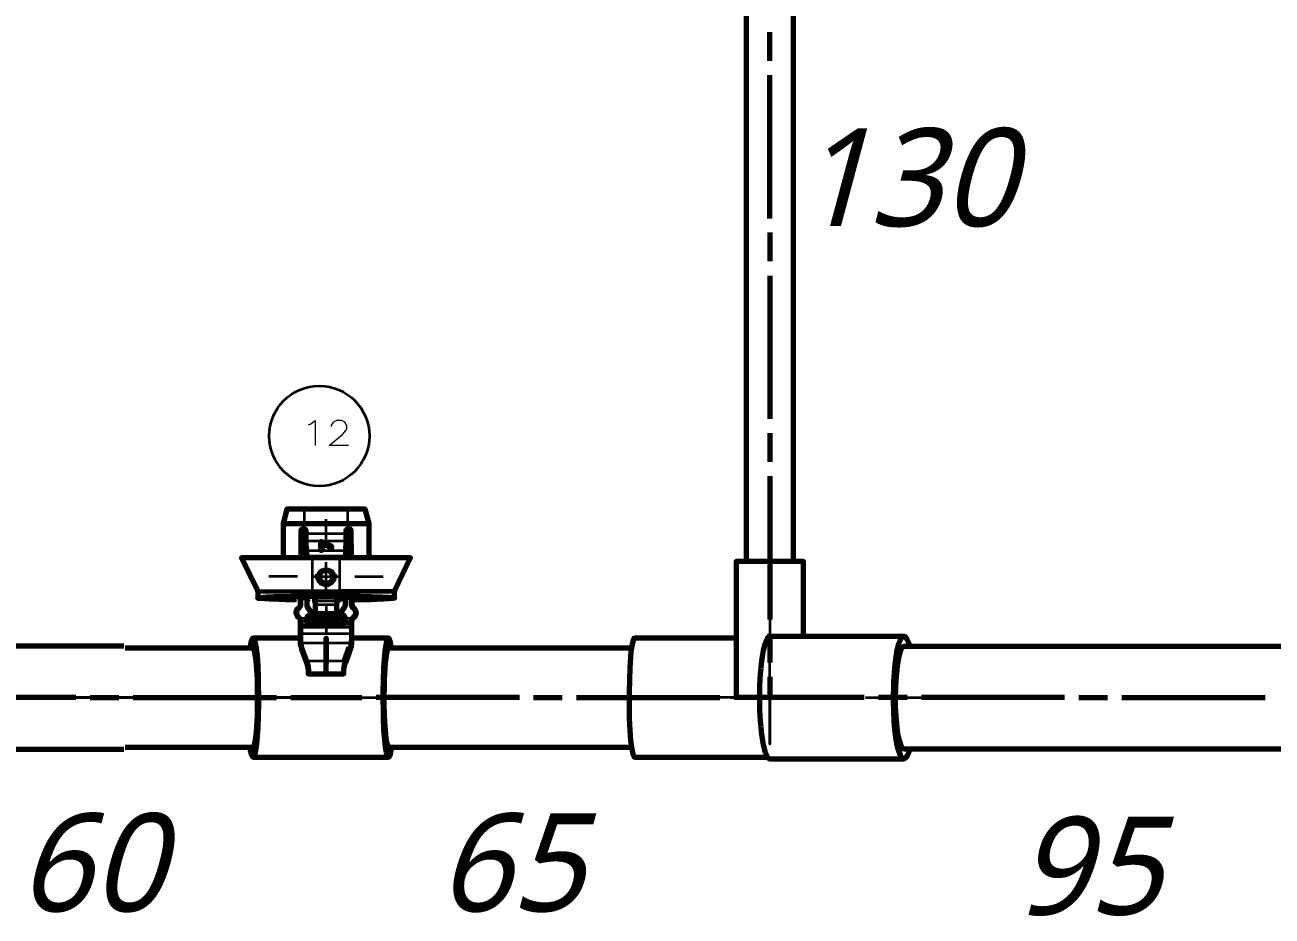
# Model space of a CAD drawing. Header units: millimetres. Extents: x 0 to 174, y 0 to 33.
# Drawn here: x 41.042 to 44.47, y 8.319 to 10.768 of the extents above; entities that cross this region are included whole.
import ezdxf

# ---------------------------------------------------------------- set-up
doc = ezdxf.new("R2010")
doc.units = ezdxf.units.MM
doc.layers.add('PDF_Geomertry', color=7, linetype='Continuous', true_color=0x405f80)
doc.layers.add('PDF_Text', color=7, linetype='Continuous')
doc.styles.add('PDF Lucida Handwriting Italic', font='')
doc.styles.get('PDF Lucida Handwriting Italic').set_extended_font_data('Lucida Handwriting', italic=True)

# ---------------------------------------------------------------- blocks, each defined once
blk = doc.blocks.new('SYM_12_042')
at = {"layer": 'PDF_Geomertry', "lineweight": 70}
for points in [[(0.1181, 0.0894), (0.1181, 0.184), (0.1076, 0.2233), (0.0591, 0.2233), (-0.0591, 0.2233), (-0.1076, 0.2233), (-0.1181, 0.184), (-0.1181, 0.0894)], [(-0.1181, 0.184), (-0.0591, 0.184), (0.0591, 0.184), (0.1181, 0.184)], [(-0.0687, 0.0894), (-0.0685, 0.1653), (-0.0678, 0.1675), (-0.0662, 0.1689), (-0.0647, 0.1693), (-0.062, 0.1693), (-0.0595, 0.1693), (-0.0591, 0.1693), (-0.0577, 0.1689), (-0.0566, 0.1679), (-0.0558, 0.1668), (-0.0555, 0.1653), (-0.0555, 0.1553), (-0.0555, 0.1451), (-0.0552, 0.1357), (-0.0544, 0.109), (-0.0542, 0.1019), (-0.0541, 0.0943), (-0.0541, 0.091), (0.0541, 0.091), (0.0541, 0.0943), (0.0542, 0.1019), (0.0544, 0.109), (0.0552, 0.1357), (0.0555, 0.1451), (0.0555, 0.1553), (0.0555, 0.1653), (0.0566, 0.1679), (0.0577, 0.1689), (0.0591, 0.1693), (0.0595, 0.1693), (0.062, 0.1693), (0.0647, 0.1693), (0.0669, 0.1686), (0.0683, 0.1668), (0.0685, 0.1653), (0.0687, 0.0894)], [(-0.0566, 0.0894), (-0.0566, 0.1643), (-0.0569, 0.1658), (-0.0573, 0.1664), (-0.0577, 0.1671), (-0.0584, 0.1675), (-0.059, 0.1679), (-0.0605, 0.1682), (-0.0635, 0.1682), (-0.0644, 0.1682), (-0.0651, 0.1679), (-0.0658, 0.1675), (-0.0663, 0.1671), (-0.0669, 0.1664), (-0.0674, 0.165), (-0.0676, 0.1643), (-0.0676, 0.0894)], [(0.0676, 0.0894), (0.0676, 0.1643), (0.0672, 0.1658), (0.0669, 0.1664), (0.0663, 0.1671), (0.0658, 0.1675), (0.0651, 0.1679), (0.0635, 0.1682), (0.0605, 0.1682), (0.0598, 0.1682), (0.059, 0.1679), (0.0584, 0.1675), (0.0577, 0.1671), (0.0573, 0.1664), (0.0567, 0.165), (0.0566, 0.1643), (0.0566, 0.0894)], [(-0.0148, 0.1335), (-0.0149, 0.1336), (-0.0155, 0.1107)], [(-0.0153, 0.1108), (-0.0155, 0.1107), (-0.0109, 0.1107)], [(-0.0116, 0.1335), (-0.0148, 0.1335), (-0.0153, 0.1108), (-0.011, 0.1108)], [(0.0151, 0.1214), (-0.0116, 0.1335), (-0.0116, 0.1336), (-0.0149, 0.1336)], [(0.0152, 0.1214), (-0.0116, 0.1336)], [(0.0153, 0.1167), (-0.0115, 0.1294), (-0.0115, 0.1296), (0.0152, 0.1168), (0.0153, 0.1167), (0.0152, 0.1214), (0.0151, 0.1214), (0.0152, 0.1168)], [(-0.0115, 0.1294), (-0.0109, 0.1107), (-0.011, 0.1108), (-0.0115, 0.1296)], [(0.1878, -0.0207), (0.1878, -0.0046), (0.1888, -0.0003), (0.2322, 0.0894), (0.0378, 0.0894), (-0.0378, 0.0894), (-0.232, 0.0894), (-0.1888, -0.0003), (-0.1878, -0.0046), (-0.1878, -0.0207)], [(-0.0541, 0.091), (-0.0545, 0.0894)], [(0.0547, 0.0894), (0.0541, 0.091)], [(-0.0231, 0.0447), (-0.0231, 0.0351), (-0.0192, 0.0263), (-0.0122, 0.0197), (-0.003, 0.0165), (0.0066, 0.0174), (0.0151, 0.0218), (0.021, 0.0293), (0.0235, 0.0386), (0.0231, 0.0447)], [(-0.0842, -0.0257), (-0.1103, -0.0253), (-0.168, -0.0232), (-0.1853, -0.0217), (-0.1874, -0.021), (-0.1877, -0.0208), (-0.1878, -0.0207), (-0.1878, -0.0207), (-0.1878, -0.0207), (-0.1878, -0.0206), (-0.1877, -0.0206), (-0.1877, -0.0204), (-0.1874, -0.0203), (-0.1863, -0.02), (-0.1717, -0.0183), (-0.1428, -0.0169), (-0.0947, -0.0158), (-0.0378, -0.0154), (0.0378, -0.0154), (0.1116, -0.0161), (0.1685, -0.0181), (0.1853, -0.0197), (0.1876, -0.0203), (0.1877, -0.0206), (0.1878, -0.0206), (0.1878, -0.0207), (0.1878, -0.0207), (0.1878, -0.0207), (0.1877, -0.0208), (0.1877, -0.0208), (0.1874, -0.021), (0.1824, -0.0221), (0.1656, -0.0233), (0.1273, -0.0249), (0.076, -0.0257)], [(-0.0815, -0.0253), (-0.148, -0.0236), (-0.1716, -0.0218), (-0.1749, -0.0211), (-0.1756, -0.0208), (-0.1756, -0.0208), (-0.1756, -0.0207), (-0.1756, -0.0207), (-0.1756, -0.0207), (-0.1756, -0.0206), (-0.1756, -0.0206), (-0.1755, -0.0204), (-0.1751, -0.0203), (-0.1634, -0.0186), (-0.1376, -0.0174), (-0.092, -0.0162), (-0.0378, -0.0158), (-0.0922, -0.0162), (-0.1376, -0.0174), (-0.1634, -0.0186), (-0.1751, -0.0203), (-0.1755, -0.0204), (-0.1756, -0.0206), (-0.1756, -0.0206), (-0.1756, -0.0207), (-0.1756, -0.0207), (-0.1756, -0.0207), (-0.1756, -0.0208), (-0.1753, -0.021), (-0.1731, -0.0215), (-0.1555, -0.0232), (-0.0962, -0.025), (-0.0851, -0.0251)], [(-0.071, -0.0232), (-0.071, -0.0412), (-0.0741, -0.0465), (-0.0808, -0.0532), (-0.0828, -0.0624), (-0.0795, -0.0712), (-0.0741, -0.076), (-0.0715, -0.0787), (-0.071, -0.0811), (-0.071, -0.0939), (-0.071, -0.1019), (-0.071, -0.1221), (-0.071, -0.1403), (-0.0708, -0.1456), (-0.0697, -0.1531), (-0.0676, -0.1604), (-0.054, -0.1975), (-0.0527, -0.201), (-0.0501, -0.2108), (-0.0492, -0.2211), (-0.0492, -0.2294), (-0.0478, -0.2294), (-0.0442, -0.2294), (0.0442, -0.2294), (0.0478, -0.2294), (0.0487, -0.2294), (0.0488, -0.2294), (0.0491, -0.2294), (0.0492, -0.2294), (0.0492, -0.2294), (0.0492, -0.2211), (0.0501, -0.2108), (0.0528, -0.201), (0.054, -0.1975), (0.0676, -0.1604), (0.0697, -0.1531), (0.0709, -0.1456), (0.071, -0.1403), (0.071, -0.1221), (0.071, -0.1019), (0.071, -0.0939), (0.071, -0.0811), (0.0716, -0.0787)], [(-0.0662, -0.0168), (-0.0738, -0.0169), (-0.0762, -0.0171), (-0.077, -0.0172)], [(-0.0755, -0.0226), (-0.0752, -0.0226), (-0.0727, -0.0242), (-0.071, -0.0276), (-0.071, -0.0282)], [(0.0463, -0.0168), (0.0485, -0.0174), (0.0503, -0.0187), (0.0517, -0.0206), (0.0522, -0.0228), (0.0522, -0.0229), (0.0522, -0.0229), (0.0522, -0.0424), (0.051, -0.0458), (0.0463, -0.0526), (0.0417, -0.059), (0.0412, -0.0601), (0.0403, -0.0636), (0.0403, -0.0671), (0.0463, -0.0671), (0.0473, -0.0671), (0.0522, -0.0729), (0.0522, -0.0768), (0.0522, -0.0847), (0.0522, -0.0854), (0.0517, -0.0874), (0.0498, -0.0911), (0.0459, -0.0939), (0.0423, -0.0946), (-0.0423, -0.0946), (-0.0459, -0.0939), (-0.048, -0.0928), (-0.051, -0.0893), (-0.0522, -0.0854), (-0.0522, -0.0847), (-0.0522, -0.0768), (-0.0522, -0.0729), (-0.052, -0.0718), (-0.0463, -0.0671), (-0.0403, -0.0671), (-0.0403, -0.0636), (-0.0412, -0.0601), (-0.0417, -0.059), (-0.0463, -0.0526), (-0.051, -0.0458), (-0.0522, -0.0424), (-0.0522, -0.0229), (-0.0522, -0.0229), (-0.0522, -0.0228), (-0.0516, -0.0204), (-0.0503, -0.0186), (-0.0484, -0.0174), (-0.0463, -0.0168)], [(-0.0463, -0.0231), (-0.0484, -0.0235), (-0.0503, -0.0246), (-0.0516, -0.0262), (-0.0522, -0.0287)], [(-0.0306, -0.0258), (-0.0378, -0.0258)], [(0.0298, -0.0682), (0.0299, -0.0671), (0.0299, -0.0604), (0.0299, -0.0397), (0.0299, -0.029), (0.0299, -0.0264), (0.0309, -0.0215), (0.0323, -0.0194), (0.034, -0.0182), (0.0348, -0.0179), (0.0358, -0.0178), (-0.0358, -0.0178), (-0.033, -0.0187), (-0.0313, -0.0206), (-0.0302, -0.0233), (-0.0298, -0.0264), (-0.0298, -0.029), (-0.0298, -0.0397), (-0.0298, -0.0604), (-0.0298, -0.0671), (-0.0298, -0.0682)], [(-0.0299, -0.0281), (-0.0306, -0.026), (-0.0319, -0.0244), (-0.0337, -0.0235), (-0.0358, -0.0231)], [(0.0358, -0.0231), (0.0337, -0.0235), (0.0319, -0.0244), (0.0299, -0.0281)], [(0.0378, -0.0258), (0.0306, -0.0258)], [(0.0522, -0.0287), (0.0517, -0.0267), (0.0506, -0.0249), (0.0488, -0.0236), (0.0463, -0.0231)], [(0.071, -0.0282), (0.0724, -0.0246), (0.0749, -0.0228), (0.0752, -0.0226)], [(0.071, -0.0232), (0.071, -0.0412), (0.0741, -0.0465), (0.0795, -0.0511), (0.0828, -0.06), (0.0808, -0.0693), (0.0741, -0.076), (0.0715, -0.0787)], [(-0.0397, -0.0681), (-0.0378, -0.0789), (0.0378, -0.0789), (0.0398, -0.0681)], [(0.0724, -0.0774), (0.0741, -0.076), (0.0741, -0.076)], [(-0.2006, -0.131), (-0.2009, -0.131), (-0.2015, -0.1312), (-0.2022, -0.1318), (-0.2034, -0.1339), (-0.2065, -0.1437), (-0.2091, -0.1586)], [(0.1802, -0.1586), (0.1762, -0.1381), (0.1744, -0.1333), (0.1731, -0.1315), (0.1717, -0.131)], [(0.0628, -0.1571), (0.0494, -0.1942)]]:
    blk.add_lwpolyline(points, dxfattribs=at)
at = {"layer": 'PDF_Geomertry', "lineweight": 35}
for points in [[(-0.0591, 0.1693), (-0.0591, 0.184), (-0.0591, 0.2233)], [(0.0591, 0.2233), (0.0591, 0.184), (0.0591, 0.1693)], [(-0.0685, 0.1653), (-0.0676, 0.1643)], [(-0.0647, 0.1693), (-0.0635, 0.1682)], [(-0.0605, 0.1682), (-0.0595, 0.1693)], [(-0.0566, 0.1643), (-0.0555, 0.1653)], [(0.0555, 0.1553), (-0.0555, 0.1553)], [(0.0555, 0.1653), (0.0566, 0.1643)], [(0.0595, 0.1693), (0.0605, 0.1682)], [(0.0635, 0.1682), (0.0647, 0.1693)], [(0.0676, 0.1643), (0.0685, 0.1653)], [(0.0552, 0.1357), (-0.0552, 0.1357)], [(0.0544, 0.109), (-0.0544, 0.109)], [(0.0541, 0.0943), (-0.0541, 0.0943)], [(-0.0378, 0.0894), (-0.0378, -0.0003), (0.0378, -0.0003), (0.0378, -0.0046), (0.1878, -0.0046)], [(0.1888, -0.0003), (0.0378, -0.0003), (0.0378, 0.0894)], [(-0.0192, 0.0422), (-0.0192, 0.0425), (-0.0192, 0.0426), (-0.0195, 0.0431), (-0.0198, 0.0433), (-0.0209, 0.044), (-0.0231, 0.0447), (-0.0212, 0.0496), (-0.0162, 0.0549), (-0.0112, 0.0575), (-0.0038, 0.0592), (0.0038, 0.0592), (0.0113, 0.0574), (0.0177, 0.0538), (0.0216, 0.0489), (0.0231, 0.0447), (0.0216, 0.0443), (0.0203, 0.0438), (0.0198, 0.0433), (0.0195, 0.0431), (0.0192, 0.0422)], [(-0.1888, -0.0003), (-0.0378, -0.0003), (-0.0378, -0.0046), (0.0378, -0.0046), (0.0378, -0.0154)], [(-0.1878, -0.0046), (-0.0378, -0.0046), (-0.0378, -0.0154)], [(-0.071, -0.0282), (-0.0715, -0.0261), (-0.0727, -0.0242), (-0.0745, -0.0229), (-0.077, -0.0224), (-0.077, -0.0172), (-0.0745, -0.0178), (-0.0727, -0.019), (-0.0715, -0.021), (-0.071, -0.0232), (-0.0706, -0.0229), (-0.0697, -0.0229), (-0.0662, -0.0228), (-0.0522, -0.0228)], [(-0.077, -0.0224), (-0.077, -0.0224), (-0.077, -0.0224), (-0.077, -0.0224), (-0.0769, -0.0224), (-0.0766, -0.0225), (-0.0758, -0.0226)], [(-0.0467, -0.0231), (-0.0463, -0.0231), (-0.0463, -0.0168), (-0.0662, -0.0168), (-0.0662, -0.0228), (-0.0662, -0.0412), (-0.071, -0.0412)], [(-0.0353, -0.0231), (-0.0358, -0.0231), (-0.0358, -0.0178)], [(0.0299, -0.029), (-0.0298, -0.029)], [(0.0358, -0.0178), (0.0358, -0.0231), (0.0353, -0.0231)], [(0.0467, -0.0231), (0.0463, -0.0231), (0.0463, -0.0168), (0.0662, -0.0168), (0.0662, -0.0228), (0.0697, -0.0229), (0.0706, -0.0229), (0.0709, -0.0231), (0.071, -0.0231), (0.071, -0.0231), (0.071, -0.0231), (0.071, -0.0232), (0.0716, -0.0207), (0.073, -0.0189), (0.0748, -0.0176), (0.077, -0.0172), (0.077, -0.0224), (0.0748, -0.0228), (0.073, -0.0239), (0.0716, -0.0257), (0.071, -0.0282)], [(0.071, -0.0412), (0.0662, -0.0412), (0.0662, -0.0228), (0.0522, -0.0228)], [(0.077, -0.0172), (0.077, -0.0172), (0.077, -0.0172), (0.0769, -0.0172), (0.0767, -0.0172), (0.0762, -0.0171), (0.0738, -0.0169), (0.0662, -0.0168)], [(0.0742, -0.0228), (0.0763, -0.0225), (0.0767, -0.0225), (0.077, -0.0224)], [(-0.0717, -0.0508), (-0.0774, -0.0579), (-0.0765, -0.0669), (-0.0717, -0.0717)], [(-0.0741, -0.0465), (-0.0717, -0.0508), (-0.0665, -0.0436), (-0.0662, -0.0412)], [(-0.0463, -0.0526), (-0.0463, -0.0671)], [(0.0299, -0.0397), (-0.0298, -0.0397)], [(0.0299, -0.0604), (-0.0298, -0.0604)], [(0.0463, -0.0526), (0.0463, -0.0671)], [(0.0662, -0.0412), (0.0698, -0.0494), (0.0717, -0.0508)], [(0.0741, -0.0465), (0.0717, -0.0508), (0.0765, -0.0554), (0.0774, -0.0646), (0.0717, -0.0715)], [(-0.0662, -0.0853), (-0.067, -0.0768), (-0.0717, -0.0715), (-0.0741, -0.076)], [(-0.0522, -0.0768), (-0.067, -0.0768), (-0.0715, -0.0787)], [(-0.071, -0.0939), (-0.0662, -0.0939), (-0.0662, -0.1019), (-0.071, -0.1019)], [(-0.0522, -0.0854), (-0.0662, -0.0854), (-0.0662, -0.0939), (-0.0459, -0.0939)], [(0.071, -0.0939), (0.0662, -0.0939), (0.0662, -0.1019), (-0.0662, -0.1019), (-0.0662, -0.1181), (0.0662, -0.1181), (0.0688, -0.1187), (0.0702, -0.1199), (0.0706, -0.1206), (0.0709, -0.1214), (0.071, -0.1221)], [(0.0522, -0.0854), (0.0662, -0.0854), (0.0662, -0.0939), (0.0459, -0.0939)], [(0.0716, -0.0787), (0.067, -0.0768), (0.0522, -0.0768)], [(0.0741, -0.076), (0.0717, -0.0715), (0.067, -0.0768), (0.0662, -0.0853)], [(0.071, -0.1019), (0.0662, -0.1019), (0.0662, -0.1181), (0.0662, -0.1381), (0.0692, -0.1386), (0.0705, -0.1393), (0.0709, -0.1396), (0.071, -0.1401), (0.071, -0.1403)], [(-0.071, -0.1221), (-0.0706, -0.1206), (-0.0702, -0.1199), (-0.0697, -0.1193), (-0.068, -0.1183), (-0.0662, -0.1181), (-0.0662, -0.1381), (-0.068, -0.1383), (-0.0697, -0.1387), (-0.0702, -0.139), (-0.0706, -0.1394), (-0.071, -0.1403)], [(-0.0662, -0.1381), (-0.0659, -0.1435), (-0.0694, -0.1442), (-0.0705, -0.1449), (-0.0708, -0.1456)], [(-0.0628, -0.1571), (-0.0663, -0.1587), (-0.0673, -0.1597), (-0.0676, -0.1604)], [(0.0528, -0.201), (0.0528, -0.2008), (0.0528, -0.2006), (0.0526, -0.2003), (0.0516, -0.1993), (0.0481, -0.1976), (0.0494, -0.1942), (-0.0494, -0.1942), (-0.0628, -0.1571), (-0.0642, -0.1531), (-0.0659, -0.1435), (0.0659, -0.1435), (0.0653, -0.1476), (0.0628, -0.1571), (0.0663, -0.1587), (0.0673, -0.1597), (0.0676, -0.1601), (0.0676, -0.1603), (0.0676, -0.1604)], [(0.0709, -0.1456), (0.0708, -0.1454), (0.0708, -0.1451), (0.0705, -0.1449), (0.0695, -0.1442), (0.0659, -0.1435), (0.0662, -0.1381)], [(-0.054, -0.1975), (-0.0538, -0.1968), (-0.0528, -0.1958), (-0.0494, -0.1942), (-0.0481, -0.1976), (-0.0516, -0.1993), (-0.0526, -0.2003), (-0.0527, -0.201)], [(-0.0481, -0.1976), (-0.0453, -0.2086), (-0.0442, -0.2201)], [(0.0481, -0.1976), (0.0453, -0.2086), (0.0442, -0.2201)], [(0.054, -0.1975), (0.0541, -0.1974), (0.054, -0.1972), (0.0538, -0.1968), (0.0528, -0.1958), (0.0494, -0.1942)], [(-0.0492, -0.2211), (-0.0488, -0.2207), (-0.0477, -0.2204), (-0.0442, -0.2201), (-0.0442, -0.2294)], [(0.0492, -0.2211), (0.0492, -0.2211), (0.0491, -0.221), (0.0491, -0.2208), (0.0487, -0.2207), (0.0476, -0.2204), (0.0442, -0.2201), (0.0442, -0.2294)]]:
    blk.add_lwpolyline(points, dxfattribs=at)
at = {"layer": 'PDF_Geomertry', "lineweight": 70}
blk.add_lwpolyline([(0.0192, 0.0422, 0.707569), (-0.0192, 0.0422), (-0.0188, 0.0328), (-0.014, 0.0244), (-0.0059, 0.0194), (0.0037, 0.0189), (0.0123, 0.0229), (0.0181, 0.0306), (0.0197, 0.04)], format="xyb", close=True, dxfattribs=at)
at = {"layer": 'PDF_Geomertry', "lineweight": 35}
for points in [[(0.0158, 0.0383), (0.013, 0.0472), (0.0055, 0.0531), (-0.0038, 0.0536), (-0.0119, 0.0486), (-0.0156, 0.0401), (-0.0138, 0.0308), (-0.0072, 0.0243), (0.0022, 0.0226), (0.0106, 0.0267), (0.0153, 0.0347), (0.0158, 0.0383)], [(-0.0662, -0.0853), (-0.0662, -0.0854), (-0.0688, -0.0847), (-0.0702, -0.0835), (-0.0706, -0.0828), (-0.0709, -0.0819), (-0.071, -0.0811), (-0.0709, -0.0819), (-0.0706, -0.0828), (-0.0702, -0.0835), (-0.0688, -0.0846)], [(0.071, -0.0811), (0.0709, -0.0819), (0.0706, -0.0828), (0.0702, -0.0835), (0.0697, -0.084), (0.068, -0.085), (0.0662, -0.0853), (0.0662, -0.0854), (0.068, -0.0851), (0.0697, -0.0842), (0.0702, -0.0835), (0.0706, -0.0828)]]:
    blk.add_lwpolyline(points, close=True, dxfattribs=at)
at = {"layer": 'PDF_Geomertry', "lineweight": 70}
for points in [[(0.0378, -0.0158), (-0.0378, -0.0158)], [(-0.0378, -0.0254), (-0.0309, -0.0254)], [(0.0309, -0.0254), (0.0378, -0.0254)], [(0.0378, -0.0158), (0.0942, -0.0162), (0.1547, -0.0181), (0.173, -0.0197), (0.1753, -0.0203), (0.1756, -0.0204), (0.1756, -0.0206), (0.1756, -0.0206), (0.1756, -0.0207), (0.1756, -0.0207), (0.1756, -0.0207), (0.1756, -0.0208), (0.1755, -0.021), (0.1747, -0.0212), (0.1723, -0.0217), (0.1587, -0.0229), (0.1235, -0.0244), (0.0751, -0.0253), (0.1235, -0.0244), (0.1585, -0.0229), (0.1723, -0.0217), (0.1747, -0.0212), (0.1755, -0.021), (0.1756, -0.0208), (0.1756, -0.0207), (0.1756, -0.0207), (0.1756, -0.0207), (0.1756, -0.0206), (0.1756, -0.0206), (0.1756, -0.0204), (0.1753, -0.0203), (0.173, -0.0197), (0.1548, -0.0181), (0.0944, -0.0162)], [(0.0492, -0.0876), (0.0491, -0.0887), (0.0433, -0.0936), (-0.0433, -0.0936), (-0.0444, -0.0935), (-0.0492, -0.0876), (-0.0492, -0.0729), (-0.0442, -0.0681), (-0.0397, -0.0681), (0.0398, -0.0681), (0.0442, -0.0681), (0.0492, -0.0729)]]:
    blk.add_lwpolyline(points, close=True, dxfattribs=at)

msp = doc.modelspace()

# ---------------------------------------------------------------- linework, layer by layer
at = {"layer": 'PDF_Geomertry', "lineweight": 70}
for points in [[(43.0247, 11.2125), (43.0247, 9.2933)], [(43.1547, 9.2933), (43.1547, 11.2125)], [(43.1822, 9.0874), (43.1822, 9.2933), (42.9972, 9.2933), (42.9972, 8.9193)], [(43.474, 8.7786), (43.4724, 8.7726), (43.4671, 8.7594), (43.4626, 8.7531), (43.4604, 8.7517), (43.4585, 8.7511), (43.4574, 8.7511), (43.4564, 8.7514), (43.454, 8.7528), (43.4515, 8.7556), (43.4488, 8.7601), (43.4454, 8.7681), (43.4422, 8.7783), (43.4389, 8.7931), (43.436, 8.8104), (43.4333, 8.8321), (43.4313, 8.8558), (43.4299, 8.8822), (43.4292, 8.9096), (43.4301, 8.9635), (43.4337, 9.01), (43.4388, 9.0446), (43.4443, 9.0671), (43.4494, 9.0797), (43.4539, 9.0857), (43.4561, 9.0869), (43.4582, 9.0874), (43.0897, 9.0874)], [(43.474, 9.0599), (43.471, 9.0701), (43.4676, 9.0782), (43.4649, 9.0829), (43.4624, 9.0857), (43.4603, 9.0869), (43.4582, 9.0874)], [(41.3135, 9.0611), (40.6518, 9.0611), (40.6531, 9.0604), (40.6544, 9.0581), (40.6567, 9.0507), (40.6589, 9.0389), (40.6611, 9.0189), (40.6631, 8.9939), (40.6643, 8.9626), (40.665, 8.9288), (40.6639, 8.8639), (40.6608, 8.8167), (40.6574, 8.791), (40.6544, 8.7804), (40.6532, 8.7782), (40.6526, 8.7776), (40.6521, 8.7775), (40.6518, 8.7774), (41.3135, 8.7774)], [(41.3172, 8.7833), (41.6688, 8.7833), (41.669, 8.7833), (41.6696, 8.7836), (41.6703, 8.7842), (41.6715, 8.7864), (41.6743, 8.7971), (41.6778, 8.8233), (41.6807, 8.8711), (41.6814, 8.9354), (41.6807, 8.9682), (41.6792, 8.9978), (41.6772, 9.0206), (41.6749, 9.0383), (41.6729, 9.0479), (41.6707, 9.0536), (41.6688, 9.0553), (41.3172, 9.0553)], [(41.7983, 9.0828), (41.6688, 9.0828), (41.6708, 9.0813), (41.6726, 9.0774), (41.6747, 9.0699), (41.6774, 9.055), (41.6796, 9.0351), (41.6817, 9.0071), (41.6832, 8.9749), (41.6839, 8.9019), (41.6819, 8.8368), (41.6783, 8.7922), (41.6746, 8.7683), (41.6717, 8.7586), (41.6703, 8.7565), (41.6697, 8.756), (41.669, 8.7558), (41.6688, 8.7557), (41.6685, 8.7558), (41.6682, 8.7558), (41.6675, 8.7564), (41.6668, 8.7571), (41.665, 8.7607), (41.6626, 8.7699), (41.6603, 8.7833)], [(42.0496, 8.7833), (42.0469, 8.7682), (42.044, 8.7585), (42.0426, 8.7565), (42.0421, 8.756), (42.0414, 8.7558), (42.0411, 8.7557), (42.0408, 8.7558), (42.0406, 8.7558), (42.0399, 8.7564), (42.0392, 8.7572), (42.0374, 8.7608), (42.0353, 8.7682), (42.0328, 8.7828), (42.0306, 8.8024), (42.0283, 8.8301), (42.0269, 8.8622), (42.026, 8.9351), (42.0279, 9.0007), (42.0315, 9.0457), (42.0353, 9.0699), (42.0383, 9.0799), (42.0396, 9.0819), (42.0403, 9.0825), (42.0408, 9.0828), (42.0411, 9.0828), (41.9404, 9.0828)], [(42.0411, 9.0553), (42.0408, 9.0551), (42.0403, 9.0549), (42.0397, 9.0543), (42.0385, 9.0521), (42.0356, 9.0414), (42.0322, 9.015), (42.0293, 8.9672), (42.0286, 8.9028), (42.0293, 8.87), (42.0308, 8.8404), (42.0328, 8.8176), (42.0351, 8.8), (42.0371, 8.7906), (42.0393, 8.7849), (42.0411, 8.7833)], [(42.7089, 9.0553), (42.0412, 9.0553)], [(42.9972, 9.0828), (42.7174, 9.0828), (42.7171, 9.0828), (42.7164, 9.0825), (42.7158, 9.0819), (42.7144, 9.0799), (42.7114, 9.0699), (42.7076, 9.0457), (42.7042, 9.0007), (42.7022, 8.9351), (42.7031, 8.8622), (42.7046, 8.8301), (42.7067, 8.8024), (42.7089, 8.7828), (42.7115, 8.7682), (42.7136, 8.7608), (42.7153, 8.7572), (42.7174, 8.7557), (43.0829, 8.7557)], [(44.6569, 9.0599), (43.4582, 9.0599), (43.4572, 9.0597), (43.4553, 9.0589), (43.4532, 9.0569), (43.4489, 9.0493), (43.444, 9.0335), (43.4392, 9.0065), (43.4353, 8.9674), (43.4339, 8.9192), (43.4343, 8.8939), (43.4354, 8.8696), (43.4372, 8.8475), (43.4397, 8.8276), (43.4425, 8.8119), (43.4456, 8.799), (43.4485, 8.7904), (43.4514, 8.7842), (43.4539, 8.7808), (43.456, 8.7792), (43.4582, 8.7786), (44.6569, 8.7786)], [(42.0412, 8.7833), (42.7089, 8.7833)], [(41.6688, 8.7557), (41.8694, 8.7557), (42.0411, 8.7557)], [(43.0897, 8.7511), (43.4582, 8.7511)]]:
    msp.add_lwpolyline(points, dxfattribs=at)
at = {"layer": 'PDF_Geomertry', "color": 3, "lineweight": 70}
for points in [[(43.0897, 10.6694), (43.0897, 10.7482)], [(43.0897, 10.2364), (43.0897, 10.6301)], [(43.0897, 10.1971), (43.0897, 10.1183)], [(43.0897, 10.0789), (43.0897, 9.6853)], [(43.0897, 9.6458), (43.0897, 9.5671)], [(43.0897, 9.5278), (43.0897, 9.134)], [(43.0897, 9.0947), (43.0897, 9.016)], [(41.8694, 8.9843), (41.8694, 9.0828), (41.8694, 9.0132)], [(43.0897, 8.9765), (43.0897, 8.9193), (42.9914, 8.9193)], [(41.1818, 8.9193), (40.7881, 8.9193)], [(41.2212, 8.9193), (41.2999, 8.9193)], [(41.3393, 8.9193), (41.7331, 8.9193)], [(41.7724, 8.9193), (41.8694, 8.9193), (41.889, 8.9193), (41.9678, 8.9193)], [(42.4008, 8.9193), (42.0071, 8.9193)], [(42.4401, 8.9193), (42.5189, 8.9193)], [(42.5583, 8.9193), (42.9519, 8.9193)], [(43.3485, 8.9193), (43.0897, 8.9193)], [(43.4667, 8.9193), (43.3879, 8.9193)], [(43.8997, 8.9193), (43.506, 8.9193)], [(43.939, 8.9193), (44.0178, 8.9193)], [(44.0572, 8.9193), (44.4508, 8.9193)]]:
    msp.add_lwpolyline(points, dxfattribs=at)
at = {"layer": 'PDF_Geomertry', "color": 18, "lineweight": 35, "true_color": 0x260000}
for points in [[(43.0897, 10.6694), (43.0897, 10.7482)], [(43.0897, 10.2364), (43.0897, 10.6301)], [(43.0897, 10.1971), (43.0897, 10.1183)], [(43.0897, 10.0789), (43.0897, 9.6853)], [(43.0897, 9.6458), (43.0897, 9.5671)], [(43.0897, 9.5278), (43.0897, 9.134)], [(41.8694, 9.3308), (41.8694, 9.4094)], [(43.0897, 9.185), (43.0897, 9.4213)], [(41.8694, 9.2126), (41.8694, 9.2914)], [(41.7907, 9.2521), (41.7119, 9.2521)], [(41.83, 9.2521), (41.9087, 9.2521)], [(41.9481, 9.2521), (42.0268, 9.2521)], [(41.8694, 9.1733), (41.8694, 9.0946)], [(43.0897, 9.1457), (43.0897, 9.0669)], [(43.0897, 9.0947), (43.0897, 9.016)], [(43.0897, 8.9765), (43.0897, 8.7913), (43.0897, 9.0275)], [(41.0614, 8.9193), (41.4676, 8.9193)], [(41.5126, 8.9193), (41.1606, 8.9193)], [(41.6903, 8.9193), (41.5107, 8.9193)], [(41.5521, 8.9193), (41.6308, 8.9193)], [(41.6701, 8.9193), (42.0224, 8.9193)], [(41.8765, 8.9193), (41.7114, 8.9193)], [(41.8496, 8.9193), (41.7164, 8.9193)], [(41.7297, 8.9193), (41.8085, 8.9193)], [(41.8478, 8.9193), (42.0275, 8.9193)], [(41.9678, 8.9193), (41.889, 8.9193)], [(41.9158, 8.9193), (41.9946, 8.9193)], [(42.4008, 8.9193), (42.0071, 8.9193)], [(42.034, 8.9193), (42.1992, 8.9193)], [(42.4401, 8.9193), (42.5189, 8.9193)], [(42.5583, 8.9193), (42.9519, 8.9193)], [(42.8249, 8.9193), (42.5593, 8.9193)], [(42.8642, 8.9193), (42.9429, 8.9193)], [(43.1951, 8.9193), (42.906, 8.9193)], [(42.9154, 8.9193), (42.9151, 8.9193)], [(43.3485, 8.9193), (42.9549, 8.9193)], [(42.9822, 8.9193), (43.2478, 8.9193)], [(42.9914, 8.9193), (43.0701, 8.9193)], [(43.1094, 8.9193), (43.2426, 8.9193)], [(43.2346, 8.9193), (43.3133, 8.9193)], [(43.3526, 8.9193), (43.6419, 8.9193)], [(43.4667, 8.9193), (43.3879, 8.9193)], [(43.8997, 8.9193), (43.506, 8.9193)], [(43.939, 8.9193), (44.0178, 8.9193)], [(44.0572, 8.9193), (44.4508, 8.9193)]]:
    msp.add_lwpolyline(points, dxfattribs=at)
at = {"layer": 'PDF_Geomertry', "color": 18, "lineweight": 13, "true_color": 0x260000}
for points in [[(41.821, 9.6688), (41.8276, 9.6721), (41.8399, 9.681), (41.8399, 9.6121)], [(41.931, 9.6121), (41.8776, 9.6121), (41.9154, 9.6432), (41.9232, 9.6521), (41.9265, 9.6588), (41.9265, 9.6654), (41.9232, 9.6732), (41.9199, 9.6776), (41.9121, 9.681), (41.8987, 9.681), (41.891, 9.6776), (41.8876, 9.6743), (41.8832, 9.6676), (41.8832, 9.6643)]]:
    msp.add_lwpolyline(points, dxfattribs=at)
at = {"layer": 'PDF_Geomertry', "color": 18, "lineweight": 35, "true_color": 0x260000}
msp.add_circle((41.8507, 9.6384), 0.1378, dxfattribs=at)
at = {"layer": 'PDF_Geomertry', "lineweight": 70}
msp.add_ellipse((43.0898, 8.9192), major_axis=(0, 0.1681), ratio=0.173172, start_param=0.002183, end_param=3.138917, dxfattribs=at)

# ---------------------------------------------------------------- block references
msp.add_blockref('SYM_12_042', (41.8694, 9.2137))

# ---------------------------------------------------------------- texts
at = {"layer": 'PDF_Text', "char_height": 0.26906, "attachment_point": 7, "style": 'PDF Lucida Handwriting Italic'}
for s, insert in [('130', (43.1604, 10.2112)), ('60', (41.0225, 8.3282)), ('65', (42.1767, 8.3282)), ('95', (43.7647, 8.319))]:
    msp.add_mtext(s, dxfattribs=dict(at, insert=insert))

doc.saveas('drawing.dxf')
